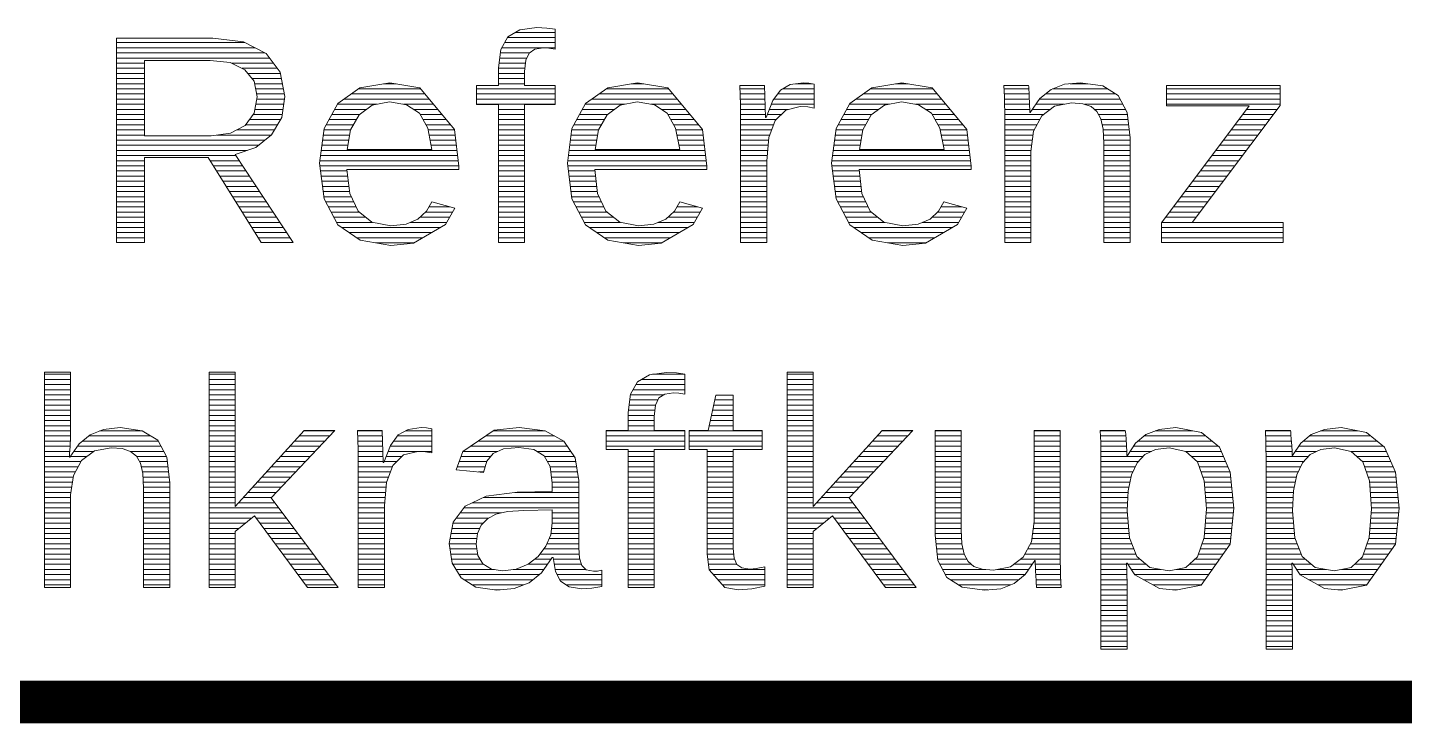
# Model space of a CAD drawing. Header units: millimetres. Extents: x 20 to 410, y 10 to 287.
# Drawn here: x 273.83 to 289.92, y 36.75 to 44.88 of the extents above; entities that cross this region are included whole.
import ezdxf

# ---------------------------------------------------------------- set-up
doc = ezdxf.new("R2010")
doc.units = ezdxf.units.MM
doc.layers.add('KANTEN', color=7, linetype='Continuous', lineweight=50)
doc.layers.add('TEXT', color=7, linetype='Continuous', lineweight=13)

msp = doc.modelspace()

# ---------------------------------------------------------------- linework, layer by layer
at = {"layer": 'KANTEN', "lineweight": 50, "const_width": 0.5}
msp.add_lwpolyline([(229.97, 37), (410, 37)], dxfattribs=at)
at = {"layer": 'TEXT', "lineweight": 13}
for p, q in [((279.437, 44.766), (279.993, 44.766)), ((279.531, 44.826), (279.993, 44.826)), ((274.87, 44.706), (276.367, 44.706)), ((274.87, 44.646), (276.484, 44.646)), ((274.87, 44.586), (276.602, 44.586)), ((279.353, 44.586), (279.691, 44.586)), ((279.369, 44.646), (279.993, 44.646)), ((279.403, 44.706), (279.993, 44.706)), ((274.87, 44.526), (276.657, 44.526)), ((274.87, 44.466), (275.194, 44.466)), ((274.87, 44.406), (275.194, 44.406)), ((276.21, 44.466), (276.703, 44.466)), ((276.336, 44.406), (276.748, 44.406)), ((279.331, 44.406), (279.639, 44.406)), ((279.337, 44.466), (279.645, 44.466)), ((279.345, 44.526), (279.66, 44.526)), ((274.87, 44.346), (275.194, 44.346)), ((274.87, 44.286), (275.194, 44.286)), ((276.404, 44.346), (276.785, 44.346)), ((276.452, 44.286), (276.796, 44.286)), ((279.331, 44.346), (279.635, 44.346)), ((279.331, 44.286), (279.635, 44.286)), ((274.87, 44.226), (275.194, 44.226)), ((274.87, 44.166), (275.194, 44.166)), ((274.87, 44.106), (275.194, 44.106)), ((276.481, 44.226), (276.808, 44.226)), ((276.493, 44.166), (276.819, 44.166)), ((276.505, 44.106), (276.831, 44.106)), ((277.609, 44.106), (278.474, 44.106)), ((277.694, 44.166), (278.424, 44.166)), ((277.987, 44.226), (278.134, 44.226)), ((279.073, 44.166), (279.993, 44.166)), ((279.073, 44.106), (279.993, 44.106)), ((279.331, 44.226), (279.635, 44.226)), ((280.504, 44.106), (281.369, 44.106)), ((280.589, 44.166), (281.32, 44.166)), ((280.883, 44.226), (281.03, 44.226)), ((282.151, 44.166), (282.439, 44.166)), ((282.153, 44.106), (282.442, 44.106)), ((282.593, 44.106), (283.018, 44.106)), ((282.651, 44.166), (283.018, 44.166)), ((282.804, 44.226), (282.997, 44.226)), ((283.591, 44.106), (284.456, 44.106)), ((283.676, 44.166), (284.407, 44.166)), ((283.97, 44.226), (284.117, 44.226)), ((285.239, 44.166), (285.528, 44.166)), ((285.242, 44.106), (285.531, 44.106)), ((285.721, 44.106), (286.544, 44.106)), ((285.804, 44.166), (286.448, 44.166)), ((286.01, 44.226), (286.218, 44.226)), ((287.135, 44.166), (288.465, 44.166)), ((287.135, 44.106), (288.465, 44.106)), ((274.87, 44.046), (275.194, 44.046)), ((274.87, 43.986), (275.194, 43.986)), ((274.87, 43.926), (275.194, 43.926)), ((276.484, 43.926), (276.813, 43.926)), ((276.495, 43.986), (276.822, 43.986)), ((276.506, 44.046), (276.832, 44.046)), ((277.415, 43.926), (277.788, 43.926)), ((277.447, 43.986), (277.911, 43.986)), ((277.524, 44.046), (278.524, 44.046)), ((278.22, 43.986), (278.573, 43.986)), ((278.338, 43.926), (278.623, 43.926)), ((279.073, 44.046), (279.993, 44.046)), ((279.073, 43.986), (279.993, 43.986)), ((279.331, 43.926), (279.635, 43.926)), ((280.31, 43.926), (280.684, 43.926)), ((280.343, 43.986), (280.807, 43.986)), ((280.419, 44.046), (281.419, 44.046)), ((281.115, 43.986), (281.469, 43.986)), ((281.234, 43.926), (281.519, 43.926)), ((282.155, 44.046), (282.444, 44.046)), ((282.157, 43.986), (282.447, 43.986)), ((282.158, 43.926), (282.449, 43.926)), ((282.496, 43.926), (282.721, 43.926)), ((282.52, 43.986), (283.018, 43.986)), ((282.549, 44.046), (283.018, 44.046)), ((283.397, 43.926), (283.771, 43.926)), ((283.43, 43.986), (283.894, 43.986)), ((283.506, 44.046), (284.506, 44.046)), ((284.202, 43.986), (284.556, 43.986)), ((284.321, 43.926), (284.606, 43.926)), ((285.245, 44.046), (285.533, 44.046)), ((285.245, 43.986), (285.536, 43.986)), ((285.246, 43.926), (285.537, 43.926)), ((285.568, 43.926), (285.777, 43.926)), ((285.61, 43.986), (285.939, 43.986)), ((285.652, 44.046), (286.594, 44.046)), ((286.176, 43.986), (286.626, 43.986)), ((286.293, 43.926), (286.657, 43.926)), ((287.135, 44.046), (288.465, 44.046)), ((287.135, 43.986), (288.465, 43.986)), ((288.071, 43.926), (288.43, 43.926)), ((274.87, 43.866), (275.194, 43.866)), ((274.87, 43.806), (275.194, 43.806)), ((276.421, 43.806), (276.784, 43.806)), ((276.465, 43.866), (276.803, 43.866)), ((277.35, 43.806), (277.671, 43.806)), ((277.383, 43.866), (277.706, 43.866)), ((278.415, 43.866), (278.673, 43.866)), ((278.449, 43.806), (278.723, 43.806)), ((279.331, 43.866), (279.635, 43.866)), ((279.331, 43.806), (279.635, 43.806)), ((280.246, 43.806), (280.566, 43.806)), ((280.278, 43.866), (280.602, 43.866)), ((281.31, 43.866), (281.569, 43.866)), ((281.344, 43.806), (281.618, 43.806)), ((282.159, 43.866), (282.45, 43.866)), ((282.159, 43.806), (282.576, 43.806)), ((282.472, 43.866), (282.636, 43.866)), ((283.333, 43.806), (283.653, 43.806)), ((283.365, 43.866), (283.689, 43.866)), ((284.397, 43.866), (284.656, 43.866)), ((284.431, 43.806), (284.705, 43.806)), ((285.246, 43.866), (285.698, 43.866)), ((285.247, 43.806), (285.654, 43.806)), ((286.341, 43.866), (286.679, 43.866)), ((286.371, 43.806), (286.687, 43.806)), ((287.981, 43.806), (288.34, 43.806)), ((288.026, 43.866), (288.385, 43.866)), ((274.87, 43.746), (275.194, 43.746)), ((274.87, 43.686), (275.194, 43.686)), ((274.87, 43.626), (275.194, 43.626)), ((276.036, 43.626), (276.679, 43.626)), ((276.274, 43.686), (276.715, 43.686)), ((276.377, 43.746), (276.749, 43.746)), ((277.283, 43.626), (277.593, 43.626)), ((277.291, 43.686), (277.604, 43.686)), ((277.318, 43.746), (277.637, 43.746)), ((278.483, 43.746), (278.773, 43.746)), ((278.509, 43.686), (278.819, 43.686)), ((278.521, 43.626), (278.826, 43.626)), ((279.331, 43.746), (279.635, 43.746)), ((279.331, 43.686), (279.635, 43.686)), ((279.331, 43.626), (279.635, 43.626)), ((280.179, 43.626), (280.489, 43.626)), ((280.187, 43.686), (280.499, 43.686)), ((280.213, 43.746), (280.532, 43.746)), ((281.378, 43.746), (281.668, 43.746)), ((281.404, 43.686), (281.715, 43.686)), ((281.416, 43.626), (281.722, 43.626)), ((282.16, 43.746), (282.546, 43.746)), ((282.16, 43.686), (282.524, 43.686)), ((282.16, 43.626), (282.501, 43.626)), ((283.266, 43.626), (283.576, 43.626)), ((283.274, 43.686), (283.586, 43.686)), ((283.3, 43.746), (283.619, 43.746)), ((284.465, 43.746), (284.755, 43.746)), ((284.491, 43.686), (284.802, 43.686)), ((284.503, 43.626), (284.809, 43.626)), ((285.247, 43.746), (285.623, 43.746)), ((285.247, 43.686), (285.591, 43.686)), ((285.247, 43.626), (285.577, 43.626)), ((286.384, 43.746), (286.694, 43.746)), ((286.396, 43.686), (286.701, 43.686)), ((286.399, 43.626), (286.708, 43.626)), ((287.846, 43.626), (288.204, 43.626)), ((287.891, 43.686), (288.249, 43.686)), ((287.936, 43.746), (288.294, 43.746)), ((274.87, 43.566), (276.604, 43.566)), ((274.87, 43.506), (276.529, 43.506)), ((274.87, 43.446), (276.394, 43.446)), ((277.26, 43.446), (278.848, 43.446)), ((277.267, 43.506), (277.573, 43.506)), ((277.275, 43.566), (277.583, 43.566)), ((278.533, 43.566), (278.834, 43.566)), ((278.544, 43.506), (278.841, 43.506)), ((279.331, 43.566), (279.635, 43.566)), ((279.331, 43.506), (279.635, 43.506)), ((279.331, 43.446), (279.635, 43.446)), ((280.155, 43.446), (281.743, 43.446)), ((280.163, 43.506), (280.468, 43.506)), ((280.171, 43.566), (280.478, 43.566)), ((281.428, 43.566), (281.729, 43.566)), ((281.44, 43.506), (281.736, 43.506)), ((282.16, 43.566), (282.487, 43.566)), ((282.16, 43.506), (282.481, 43.506)), ((282.16, 43.446), (282.476, 43.446)), ((283.242, 43.446), (284.83, 43.446)), ((283.25, 43.506), (283.555, 43.506)), ((283.258, 43.566), (283.565, 43.566)), ((284.515, 43.566), (284.816, 43.566)), ((284.527, 43.506), (284.823, 43.506)), ((285.247, 43.566), (285.569, 43.566)), ((285.247, 43.506), (285.561, 43.506)), ((285.247, 43.446), (285.553, 43.446)), ((286.403, 43.566), (286.712, 43.566)), ((286.405, 43.506), (286.712, 43.506)), ((286.405, 43.446), (286.712, 43.446)), ((287.711, 43.446), (288.069, 43.446)), ((287.756, 43.506), (288.114, 43.506)), ((287.801, 43.566), (288.159, 43.566)), ((274.87, 43.386), (276.262, 43.386)), ((274.87, 43.326), (275.194, 43.326)), ((275.961, 43.326), (276.302, 43.326)), ((277.244, 43.326), (278.862, 43.326)), ((277.252, 43.386), (278.855, 43.386)), ((279.331, 43.386), (279.635, 43.386)), ((279.331, 43.326), (279.635, 43.326)), ((280.139, 43.326), (281.757, 43.326)), ((280.147, 43.386), (281.75, 43.386)), ((282.16, 43.386), (282.47, 43.386)), ((282.16, 43.326), (282.465, 43.326)), ((283.226, 43.326), (284.845, 43.326)), ((283.234, 43.386), (284.837, 43.386)), ((285.247, 43.386), (285.552, 43.386)), ((285.247, 43.326), (285.552, 43.326)), ((286.405, 43.386), (286.712, 43.386)), ((286.405, 43.326), (286.712, 43.326)), ((287.621, 43.326), (287.979, 43.326)), ((287.666, 43.386), (288.024, 43.386)), ((274.87, 43.266), (275.194, 43.266)), ((274.87, 43.206), (275.194, 43.206)), ((274.87, 43.146), (275.194, 43.146)), ((275.998, 43.266), (276.341, 43.266)), ((276.036, 43.206), (276.381, 43.206)), ((276.073, 43.146), (276.42, 43.146)), ((277.244, 43.266), (278.869, 43.266)), ((277.252, 43.206), (277.563, 43.206)), ((277.26, 43.146), (277.57, 43.146)), ((279.331, 43.266), (279.635, 43.266)), ((279.331, 43.206), (279.635, 43.206)), ((279.331, 43.146), (279.635, 43.146)), ((280.14, 43.266), (281.765, 43.266)), ((280.147, 43.206), (280.458, 43.206)), ((280.155, 43.146), (280.465, 43.146)), ((282.16, 43.266), (282.465, 43.266)), ((282.16, 43.206), (282.465, 43.206)), ((282.16, 43.146), (282.465, 43.146)), ((283.227, 43.266), (284.852, 43.266)), ((283.235, 43.206), (283.545, 43.206)), ((283.242, 43.146), (283.552, 43.146)), ((285.247, 43.266), (285.552, 43.266)), ((285.247, 43.206), (285.552, 43.206)), ((285.247, 43.146), (285.552, 43.146)), ((286.405, 43.266), (286.712, 43.266)), ((286.405, 43.206), (286.712, 43.206)), ((286.405, 43.146), (286.712, 43.146)), ((287.485, 43.146), (287.843, 43.146)), ((287.53, 43.206), (287.888, 43.206)), ((287.576, 43.266), (287.934, 43.266)), ((274.87, 43.086), (275.194, 43.086)), ((274.87, 43.026), (275.194, 43.026)), ((274.87, 42.966), (275.194, 42.966)), ((276.111, 43.086), (276.46, 43.086)), ((276.148, 43.026), (276.499, 43.026)), ((276.186, 42.966), (276.539, 42.966)), ((277.267, 43.086), (277.577, 43.086)), ((277.275, 43.026), (277.584, 43.026)), ((277.282, 42.966), (277.591, 42.966)), ((279.331, 43.086), (279.635, 43.086)), ((279.331, 43.026), (279.635, 43.026)), ((279.331, 42.966), (279.635, 42.966)), ((280.163, 43.086), (280.472, 43.086)), ((280.17, 43.026), (280.479, 43.026)), ((280.178, 42.966), (280.486, 42.966)), ((282.16, 43.086), (282.465, 43.086)), ((282.16, 43.026), (282.465, 43.026)), ((282.16, 42.966), (282.465, 42.966)), ((283.25, 43.086), (283.559, 43.086)), ((283.257, 43.026), (283.566, 43.026)), ((283.265, 42.966), (283.573, 42.966)), ((285.247, 43.086), (285.552, 43.086)), ((285.247, 43.026), (285.552, 43.026)), ((285.247, 42.966), (285.552, 42.966)), ((286.405, 43.086), (286.712, 43.086)), ((286.405, 43.026), (286.712, 43.026)), ((286.405, 42.966), (286.712, 42.966)), ((287.35, 42.966), (287.708, 42.966)), ((287.395, 43.026), (287.753, 43.026)), ((287.44, 43.086), (287.798, 43.086)), ((274.87, 42.906), (275.194, 42.906)), ((274.87, 42.846), (275.194, 42.846)), ((276.223, 42.906), (276.578, 42.906)), ((276.261, 42.846), (276.618, 42.846)), ((277.29, 42.906), (277.611, 42.906)), ((277.311, 42.846), (277.639, 42.846)), ((278.552, 42.846), (278.554, 42.846)), ((279.331, 42.906), (279.635, 42.906)), ((279.331, 42.846), (279.635, 42.846)), ((280.186, 42.906), (280.507, 42.906)), ((280.207, 42.846), (280.535, 42.846)), ((281.448, 42.846), (281.45, 42.846)), ((282.16, 42.906), (282.465, 42.906)), ((282.16, 42.846), (282.465, 42.846)), ((283.273, 42.906), (283.594, 42.906)), ((283.294, 42.846), (283.622, 42.846)), ((284.535, 42.846), (284.537, 42.846)), ((285.247, 42.906), (285.552, 42.906)), ((285.247, 42.846), (285.552, 42.846)), ((286.405, 42.906), (286.712, 42.906)), ((286.405, 42.846), (286.712, 42.846)), ((287.26, 42.846), (287.618, 42.846)), ((287.305, 42.906), (287.663, 42.906)), ((274.87, 42.786), (275.194, 42.786)), ((274.87, 42.726), (275.194, 42.726)), ((274.87, 42.666), (275.194, 42.666)), ((276.298, 42.786), (276.657, 42.786)), ((276.336, 42.726), (276.697, 42.726)), ((276.374, 42.666), (276.736, 42.666)), ((277.343, 42.786), (277.668, 42.786)), ((277.375, 42.726), (277.704, 42.726)), ((277.407, 42.666), (277.779, 42.666)), ((278.414, 42.666), (278.76, 42.666)), ((278.481, 42.726), (278.795, 42.726)), ((278.519, 42.786), (278.766, 42.786)), ((279.331, 42.786), (279.635, 42.786)), ((279.331, 42.726), (279.635, 42.726)), ((279.331, 42.666), (279.635, 42.666)), ((280.239, 42.786), (280.563, 42.786)), ((280.27, 42.726), (280.599, 42.726)), ((280.302, 42.666), (280.674, 42.666)), ((281.31, 42.666), (281.656, 42.666)), ((281.376, 42.726), (281.69, 42.726)), ((281.415, 42.786), (281.661, 42.786)), ((282.16, 42.786), (282.465, 42.786)), ((282.16, 42.726), (282.465, 42.726)), ((282.16, 42.666), (282.465, 42.666)), ((283.326, 42.786), (283.65, 42.786)), ((283.357, 42.726), (283.686, 42.726)), ((283.389, 42.666), (283.761, 42.666)), ((284.397, 42.666), (284.743, 42.666)), ((284.463, 42.726), (284.777, 42.726)), ((284.502, 42.786), (284.748, 42.786)), ((285.247, 42.786), (285.552, 42.786)), ((285.247, 42.726), (285.552, 42.726)), ((285.247, 42.666), (285.552, 42.666)), ((286.405, 42.786), (286.712, 42.786)), ((286.405, 42.726), (286.712, 42.726)), ((286.405, 42.666), (286.712, 42.666)), ((287.125, 42.666), (287.482, 42.666)), ((287.17, 42.726), (287.528, 42.726)), ((287.215, 42.786), (287.573, 42.786)), ((274.87, 42.606), (275.194, 42.606)), ((274.87, 42.546), (275.194, 42.546)), ((274.87, 42.486), (275.194, 42.486)), ((276.411, 42.606), (276.776, 42.606)), ((276.449, 42.546), (276.816, 42.546)), ((276.486, 42.486), (276.855, 42.486)), ((277.438, 42.606), (277.861, 42.606)), ((277.499, 42.546), (278.652, 42.546)), ((277.586, 42.486), (278.549, 42.486)), ((278.3, 42.606), (278.726, 42.606)), ((279.331, 42.606), (279.635, 42.606)), ((279.331, 42.546), (279.635, 42.546)), ((279.331, 42.486), (279.635, 42.486)), ((280.334, 42.606), (280.757, 42.606)), ((280.395, 42.546), (281.548, 42.546)), ((280.481, 42.486), (281.445, 42.486)), ((281.196, 42.606), (281.622, 42.606)), ((282.16, 42.606), (282.465, 42.606)), ((282.16, 42.546), (282.465, 42.546)), ((282.16, 42.486), (282.465, 42.486)), ((283.421, 42.606), (283.844, 42.606)), ((283.482, 42.546), (284.635, 42.546)), ((283.568, 42.486), (284.532, 42.486)), ((284.283, 42.606), (284.709, 42.606)), ((285.247, 42.606), (285.552, 42.606)), ((285.247, 42.546), (285.552, 42.546)), ((285.247, 42.486), (285.552, 42.486)), ((286.405, 42.606), (286.712, 42.606)), ((286.405, 42.546), (286.712, 42.546)), ((286.405, 42.486), (286.712, 42.486)), ((287.077, 42.546), (288.5, 42.546)), ((287.077, 42.486), (288.5, 42.486)), ((287.08, 42.606), (287.437, 42.606)), ((274.87, 42.426), (275.194, 42.426)), ((276.524, 42.426), (276.895, 42.426)), ((277.672, 42.426), (278.446, 42.426)), ((277.895, 42.366), (278.343, 42.366)), ((279.331, 42.426), (279.635, 42.426)), ((280.567, 42.426), (281.341, 42.426)), ((280.791, 42.366), (281.238, 42.366)), ((282.16, 42.426), (282.465, 42.426)), ((283.654, 42.426), (284.428, 42.426)), ((283.878, 42.366), (284.325, 42.366)), ((285.247, 42.426), (285.552, 42.426)), ((286.405, 42.426), (286.712, 42.426)), ((287.077, 42.426), (288.5, 42.426)), ((274.026, 40.83), (274.331, 40.83)), ((274.026, 40.77), (274.331, 40.77)), ((274.026, 40.71), (274.331, 40.71)), ((275.95, 40.83), (276.256, 40.83)), ((275.95, 40.77), (276.256, 40.77)), ((275.95, 40.71), (276.256, 40.71)), ((280.938, 40.71), (281.51, 40.71)), ((281.003, 40.77), (281.51, 40.77)), ((281.129, 40.83), (281.51, 40.83)), ((282.703, 40.83), (283.008, 40.83)), ((282.703, 40.77), (283.008, 40.77)), ((282.703, 40.71), (283.008, 40.71)), ((274.026, 40.65), (274.331, 40.65)), ((274.026, 40.59), (274.331, 40.59)), ((275.95, 40.65), (276.256, 40.65)), ((275.95, 40.59), (276.256, 40.59)), ((280.873, 40.59), (281.259, 40.59)), ((280.904, 40.65), (281.51, 40.65)), ((282.703, 40.65), (283.008, 40.65)), ((282.703, 40.59), (283.008, 40.59)), ((274.026, 40.53), (274.331, 40.53)), ((274.026, 40.47), (274.331, 40.47)), ((274.026, 40.41), (274.331, 40.41)), ((275.95, 40.53), (276.256, 40.53)), ((275.95, 40.47), (276.256, 40.47)), ((275.95, 40.41), (276.256, 40.41)), ((280.85, 40.41), (281.159, 40.41)), ((280.858, 40.47), (281.164, 40.47)), ((280.865, 40.53), (281.192, 40.53)), ((281.832, 40.41), (282.074, 40.41)), ((281.845, 40.47), (282.074, 40.47)), ((281.858, 40.53), (282.074, 40.53)), ((282.703, 40.53), (283.008, 40.53)), ((282.703, 40.47), (283.008, 40.47)), ((282.703, 40.41), (283.008, 40.41)), ((274.026, 40.35), (274.331, 40.35)), ((274.026, 40.29), (274.331, 40.29)), ((274.026, 40.23), (274.331, 40.23)), ((275.95, 40.35), (276.256, 40.35)), ((275.95, 40.29), (276.256, 40.29)), ((275.95, 40.23), (276.256, 40.23)), ((280.847, 40.35), (281.153, 40.35)), ((280.847, 40.29), (281.151, 40.29)), ((280.847, 40.23), (281.151, 40.23)), ((281.792, 40.23), (282.074, 40.23)), ((281.806, 40.29), (282.074, 40.29)), ((281.819, 40.35), (282.074, 40.35)), ((282.703, 40.35), (283.008, 40.35)), ((282.703, 40.29), (283.008, 40.29)), ((282.703, 40.23), (283.008, 40.23)), ((274.026, 40.17), (274.331, 40.17)), ((274.026, 40.11), (274.33, 40.11)), ((274.541, 40.11), (275.269, 40.11)), ((274.671, 40.17), (275.172, 40.17)), ((275.95, 40.17), (276.256, 40.17)), ((275.95, 40.11), (276.256, 40.11)), ((277.002, 40.11), (277.358, 40.11)), ((277.056, 40.17), (277.414, 40.17)), ((277.683, 40.17), (277.971, 40.17)), ((277.685, 40.11), (277.974, 40.11)), ((278.151, 40.11), (278.551, 40.11)), ((278.243, 40.17), (278.551, 40.17)), ((279.18, 40.11), (279.984, 40.11)), ((279.269, 40.17), (279.871, 40.17)), ((280.589, 40.17), (281.51, 40.17)), ((280.589, 40.11), (281.51, 40.11)), ((281.557, 40.17), (282.413, 40.17)), ((281.557, 40.11), (282.413, 40.11)), ((282.703, 40.17), (283.008, 40.17)), ((282.703, 40.11), (283.008, 40.11)), ((283.754, 40.11), (284.11, 40.11)), ((283.809, 40.17), (284.167, 40.17)), ((284.431, 40.17), (284.737, 40.17)), ((284.431, 40.11), (284.737, 40.11)), ((285.59, 40.17), (285.895, 40.17)), ((285.59, 40.11), (285.895, 40.11)), ((286.36, 40.17), (286.655, 40.17)), ((286.363, 40.11), (286.66, 40.11)), ((286.872, 40.11), (287.593, 40.11)), ((287.003, 40.17), (287.441, 40.17)), ((288.291, 40.17), (288.586, 40.17)), ((288.294, 40.11), (288.591, 40.11)), ((288.803, 40.11), (289.523, 40.11)), ((288.934, 40.17), (289.372, 40.17)), ((274.026, 40.05), (274.328, 40.05)), ((274.026, 39.99), (274.325, 39.99)), ((274.026, 39.93), (274.322, 39.93)), ((274.371, 39.93), (274.604, 39.93)), ((274.413, 39.99), (275.387, 39.99)), ((274.47, 40.05), (275.355, 40.05)), ((275.029, 39.93), (275.419, 39.93)), ((275.95, 40.05), (276.256, 40.05)), ((275.95, 39.99), (276.256, 39.99)), ((275.95, 39.93), (276.256, 39.93)), ((276.839, 39.93), (277.188, 39.93)), ((276.894, 39.99), (277.244, 39.99)), ((276.948, 40.05), (277.301, 40.05)), ((277.687, 40.05), (277.976, 40.05)), ((277.689, 39.99), (277.979, 39.99)), ((277.691, 39.93), (277.981, 39.93)), ((278.043, 39.93), (278.551, 39.93)), ((278.067, 39.99), (278.551, 39.99)), ((278.107, 40.05), (278.551, 40.05)), ((278.913, 39.93), (279.322, 39.93)), ((279.001, 39.99), (280.134, 39.99)), ((279.091, 40.05), (280.094, 40.05)), ((279.781, 39.93), (280.175, 39.93)), ((280.589, 40.05), (281.51, 40.05)), ((280.589, 39.99), (281.51, 39.99)), ((280.847, 39.93), (281.151, 39.93)), ((281.557, 40.05), (282.413, 40.05)), ((281.557, 39.99), (282.413, 39.99)), ((281.769, 39.93), (282.074, 39.93)), ((282.703, 40.05), (283.008, 40.05)), ((282.703, 39.99), (283.008, 39.99)), ((282.703, 39.93), (283.008, 39.93)), ((283.592, 39.93), (283.94, 39.93)), ((283.646, 39.99), (283.997, 39.99)), ((283.7, 40.05), (284.053, 40.05)), ((284.431, 40.05), (284.737, 40.05)), ((284.431, 39.99), (284.737, 39.99)), ((284.431, 39.93), (284.737, 39.93)), ((285.59, 40.05), (285.895, 40.05)), ((285.59, 39.99), (285.895, 39.99)), ((285.59, 39.93), (285.895, 39.93)), ((286.366, 40.05), (286.665, 40.05)), ((286.368, 39.99), (286.668, 39.99)), ((286.368, 39.93), (286.67, 39.93)), ((286.71, 39.93), (286.959, 39.93)), ((286.749, 39.99), (287.741, 39.99)), ((286.8, 40.05), (287.667, 40.05)), ((287.363, 39.93), (287.775, 39.93)), ((288.297, 40.05), (288.595, 40.05)), ((288.298, 39.99), (288.599, 39.99)), ((288.299, 39.93), (288.601, 39.93)), ((288.641, 39.93), (288.89, 39.93)), ((288.68, 39.99), (289.672, 39.99)), ((288.731, 40.05), (289.597, 40.05)), ((289.294, 39.93), (289.705, 39.93)), ((274.026, 39.87), (274.318, 39.87)), ((274.026, 39.81), (274.453, 39.81)), ((274.026, 39.75), (274.42, 39.75)), ((274.329, 39.87), (274.523, 39.87)), ((275.103, 39.87), (275.451, 39.87)), ((275.137, 39.81), (275.462, 39.81)), ((275.158, 39.75), (275.469, 39.75)), ((275.95, 39.87), (276.256, 39.87)), ((275.95, 39.81), (276.256, 39.81)), ((275.95, 39.75), (276.256, 39.75)), ((276.676, 39.75), (277.018, 39.75)), ((276.731, 39.81), (277.074, 39.81)), ((276.785, 39.87), (277.131, 39.87)), ((277.692, 39.87), (277.983, 39.87)), ((277.693, 39.81), (277.984, 39.81)), ((277.693, 39.75), (278.092, 39.75)), ((277.995, 39.81), (278.143, 39.81)), ((278.019, 39.87), (278.203, 39.87)), ((278.85, 39.75), (279.175, 39.75)), ((278.871, 39.81), (279.192, 39.81)), ((278.892, 39.87), (279.238, 39.87)), ((279.87, 39.87), (280.215, 39.87)), ((279.904, 39.81), (280.232, 39.81)), ((279.936, 39.75), (280.242, 39.75)), ((280.847, 39.87), (281.151, 39.87)), ((280.847, 39.81), (281.151, 39.81)), ((280.847, 39.75), (281.151, 39.75)), ((281.769, 39.87), (282.074, 39.87)), ((281.769, 39.81), (282.074, 39.81)), ((281.769, 39.75), (282.074, 39.75)), ((282.703, 39.87), (283.008, 39.87)), ((282.703, 39.81), (283.008, 39.81)), ((282.703, 39.75), (283.008, 39.75)), ((283.429, 39.75), (283.77, 39.75)), ((283.483, 39.81), (283.827, 39.81)), ((283.537, 39.87), (283.883, 39.87)), ((284.431, 39.87), (284.737, 39.87)), ((284.431, 39.81), (284.737, 39.81)), ((284.431, 39.75), (284.737, 39.75)), ((285.59, 39.87), (285.895, 39.87)), ((285.59, 39.81), (285.895, 39.81)), ((285.59, 39.75), (285.895, 39.75)), ((286.369, 39.87), (286.861, 39.87)), ((286.369, 39.81), (286.806, 39.81)), ((286.37, 39.75), (286.772, 39.75)), ((287.429, 39.87), (287.801, 39.87)), ((287.494, 39.81), (287.826, 39.81)), ((287.517, 39.75), (287.852, 39.75)), ((288.3, 39.87), (288.792, 39.87)), ((288.3, 39.81), (288.737, 39.81)), ((288.3, 39.75), (288.703, 39.75)), ((289.359, 39.87), (289.731, 39.87)), ((289.425, 39.81), (289.757, 39.81)), ((289.448, 39.75), (289.783, 39.75)), ((274.026, 39.69), (274.387, 39.69)), ((274.026, 39.63), (274.361, 39.63)), ((275.171, 39.69), (275.476, 39.69)), ((275.177, 39.63), (275.483, 39.63)), ((275.95, 39.69), (276.256, 39.69)), ((275.95, 39.63), (276.256, 39.63)), ((276.568, 39.63), (276.904, 39.63)), ((276.622, 39.69), (276.961, 39.69)), ((277.693, 39.69), (278.07, 39.69)), ((277.693, 39.63), (278.047, 39.63)), ((279.099, 39.69), (279.157, 39.69)), ((279.944, 39.69), (280.252, 39.69)), ((279.951, 39.63), (280.262, 39.63)), ((280.847, 39.69), (281.151, 39.69)), ((280.847, 39.63), (281.151, 39.63)), ((281.769, 39.69), (282.074, 39.69)), ((281.769, 39.63), (282.074, 39.63)), ((282.703, 39.69), (283.008, 39.69)), ((282.703, 39.63), (283.008, 39.63)), ((283.32, 39.63), (283.657, 39.63)), ((283.374, 39.69), (283.713, 39.69)), ((284.431, 39.69), (284.737, 39.69)), ((284.431, 39.63), (284.737, 39.63)), ((285.59, 39.69), (285.895, 39.69)), ((285.59, 39.63), (285.895, 39.63)), ((286.37, 39.69), (286.744, 39.69)), ((286.37, 39.63), (286.722, 39.63)), ((287.538, 39.69), (287.878, 39.69)), ((287.56, 39.63), (287.885, 39.63)), ((288.3, 39.69), (288.675, 39.69)), ((288.3, 39.63), (288.653, 39.63)), ((289.469, 39.69), (289.809, 39.69)), ((289.491, 39.63), (289.816, 39.63)), ((274.026, 39.57), (274.352, 39.57)), ((274.026, 39.51), (274.344, 39.51)), ((274.026, 39.45), (274.335, 39.45)), ((275.181, 39.57), (275.49, 39.57)), ((275.184, 39.51), (275.491, 39.51)), ((275.184, 39.45), (275.491, 39.45)), ((275.95, 39.57), (276.256, 39.57)), ((275.95, 39.51), (276.256, 39.51)), ((275.95, 39.45), (276.256, 39.45)), ((276.405, 39.45), (276.734, 39.45)), ((276.459, 39.51), (276.791, 39.51)), ((276.513, 39.57), (276.848, 39.57)), ((277.693, 39.57), (278.025, 39.57)), ((277.693, 39.51), (278.018, 39.51)), ((277.693, 39.45), (278.012, 39.45)), ((279.527, 39.45), (280.268, 39.45)), ((279.959, 39.57), (280.268, 39.57)), ((279.96, 39.51), (280.268, 39.51)), ((280.847, 39.57), (281.151, 39.57)), ((280.847, 39.51), (281.151, 39.51)), ((280.847, 39.45), (281.151, 39.45)), ((281.769, 39.57), (282.074, 39.57)), ((281.769, 39.51), (282.074, 39.51)), ((281.769, 39.45), (282.074, 39.45)), ((282.703, 39.57), (283.008, 39.57)), ((282.703, 39.51), (283.008, 39.51)), ((282.703, 39.45), (283.008, 39.45)), ((283.157, 39.45), (283.487, 39.45)), ((283.212, 39.51), (283.543, 39.51)), ((283.266, 39.57), (283.6, 39.57)), ((284.431, 39.57), (284.737, 39.57)), ((284.431, 39.51), (284.737, 39.51)), ((284.431, 39.45), (284.737, 39.45)), ((285.59, 39.57), (285.895, 39.57)), ((285.59, 39.51), (285.895, 39.51)), ((285.59, 39.45), (285.895, 39.45)), ((286.37, 39.57), (286.71, 39.57)), ((286.37, 39.51), (286.697, 39.51)), ((286.37, 39.45), (286.687, 39.45)), ((287.576, 39.57), (287.891, 39.57)), ((287.581, 39.51), (287.897, 39.51)), ((287.586, 39.45), (287.903, 39.45)), ((288.3, 39.57), (288.64, 39.57)), ((288.3, 39.51), (288.628, 39.51)), ((288.3, 39.45), (288.618, 39.45)), ((289.507, 39.57), (289.822, 39.57)), ((289.512, 39.51), (289.828, 39.51)), ((289.516, 39.45), (289.834, 39.45)), ((274.026, 39.39), (274.331, 39.39)), ((274.026, 39.33), (274.331, 39.33)), ((274.026, 39.27), (274.331, 39.27)), ((275.184, 39.39), (275.491, 39.39)), ((275.184, 39.33), (275.491, 39.33)), ((275.184, 39.27), (275.491, 39.27)), ((275.95, 39.39), (276.256, 39.39)), ((275.95, 39.33), (276.256, 39.33)), ((275.95, 39.27), (276.762, 39.27)), ((276.296, 39.33), (276.717, 39.33)), ((276.351, 39.39), (276.678, 39.39)), ((277.693, 39.39), (278.007, 39.39)), ((277.693, 39.33), (278.001, 39.33)), ((277.693, 39.27), (277.998, 39.27)), ((278.928, 39.27), (280.268, 39.27)), ((279.027, 39.33), (280.268, 39.33)), ((279.153, 39.39), (280.268, 39.39)), ((280.847, 39.39), (281.151, 39.39)), ((280.847, 39.33), (281.151, 39.33)), ((280.847, 39.27), (281.151, 39.27)), ((281.769, 39.39), (282.074, 39.39)), ((281.769, 39.33), (282.074, 39.33)), ((281.769, 39.27), (282.074, 39.27)), ((282.703, 39.39), (283.008, 39.39)), ((282.703, 39.33), (283.008, 39.33)), ((282.703, 39.27), (283.514, 39.27)), ((283.049, 39.33), (283.469, 39.33)), ((283.103, 39.39), (283.43, 39.39)), ((284.431, 39.39), (284.737, 39.39)), ((284.431, 39.33), (284.737, 39.33)), ((284.431, 39.27), (284.737, 39.27)), ((285.59, 39.39), (285.895, 39.39)), ((285.59, 39.33), (285.895, 39.33)), ((285.59, 39.27), (285.895, 39.27)), ((286.37, 39.39), (286.684, 39.39)), ((286.37, 39.33), (286.68, 39.33)), ((286.37, 39.27), (286.677, 39.27)), ((287.59, 39.39), (287.909, 39.39)), ((287.595, 39.33), (287.915, 39.33)), ((287.6, 39.27), (287.921, 39.27)), ((288.3, 39.39), (288.615, 39.39)), ((288.3, 39.33), (288.611, 39.33)), ((288.3, 39.27), (288.608, 39.27)), ((289.521, 39.39), (289.84, 39.39)), ((289.526, 39.33), (289.846, 39.33)), ((289.531, 39.27), (289.852, 39.27)), ((274.026, 39.21), (274.331, 39.21)), ((274.026, 39.15), (274.331, 39.15)), ((275.184, 39.21), (275.491, 39.21)), ((275.184, 39.15), (275.491, 39.15)), ((275.95, 39.21), (276.807, 39.21)), ((275.95, 39.15), (276.445, 39.15)), ((276.5, 39.15), (276.851, 39.15)), ((277.693, 39.21), (277.998, 39.21)), ((277.693, 39.15), (277.998, 39.15)), ((278.837, 39.15), (279.214, 39.15)), ((278.883, 39.21), (279.365, 39.21)), ((279.96, 39.21), (280.268, 39.21)), ((279.96, 39.15), (280.268, 39.15)), ((280.847, 39.21), (281.151, 39.21)), ((280.847, 39.15), (281.151, 39.15)), ((281.769, 39.21), (282.074, 39.21)), ((281.769, 39.15), (282.074, 39.15)), ((282.703, 39.21), (283.559, 39.21)), ((282.703, 39.15), (283.198, 39.15)), ((283.252, 39.15), (283.604, 39.15)), ((284.431, 39.21), (284.737, 39.21)), ((284.431, 39.15), (284.737, 39.15)), ((285.59, 39.21), (285.895, 39.21)), ((285.59, 39.15), (285.895, 39.15)), ((286.37, 39.21), (286.677, 39.21)), ((286.37, 39.15), (286.683, 39.15)), ((287.592, 39.15), (287.91, 39.15)), ((287.597, 39.21), (287.916, 39.21)), ((288.3, 39.21), (288.608, 39.21)), ((288.3, 39.15), (288.614, 39.15)), ((289.523, 39.15), (289.84, 39.15)), ((289.528, 39.21), (289.846, 39.21)), ((274.026, 39.09), (274.331, 39.09)), ((274.026, 39.03), (274.331, 39.03)), ((274.026, 38.97), (274.331, 38.97)), ((275.184, 39.09), (275.491, 39.09)), ((275.184, 39.03), (275.491, 39.03)), ((275.184, 38.97), (275.491, 38.97)), ((275.95, 39.09), (276.373, 39.09)), ((275.95, 39.03), (276.3, 39.03)), ((275.95, 38.97), (276.256, 38.97)), ((276.544, 39.09), (276.896, 39.09)), ((276.589, 39.03), (276.941, 39.03)), ((276.633, 38.97), (276.986, 38.97)), ((277.693, 39.09), (277.998, 39.09)), ((277.693, 39.03), (277.998, 39.03)), ((277.693, 38.97), (277.998, 38.97)), ((278.778, 38.97), (279.084, 38.97)), ((278.789, 39.03), (279.111, 39.03)), ((278.8, 39.09), (279.149, 39.09)), ((279.943, 38.97), (280.268, 38.97)), ((279.951, 39.03), (280.268, 39.03)), ((279.959, 39.09), (280.268, 39.09)), ((280.847, 39.09), (281.151, 39.09)), ((280.847, 39.03), (281.151, 39.03)), ((280.847, 38.97), (281.151, 38.97)), ((281.769, 39.09), (282.074, 39.09)), ((281.769, 39.03), (282.074, 39.03)), ((281.769, 38.97), (282.074, 38.97)), ((282.703, 39.09), (283.125, 39.09)), ((282.703, 39.03), (283.053, 39.03)), ((282.703, 38.97), (283.008, 38.97)), ((283.297, 39.09), (283.649, 39.09)), ((283.341, 39.03), (283.694, 39.03)), ((283.386, 38.97), (283.739, 38.97)), ((284.431, 39.09), (284.737, 39.09)), ((284.431, 39.03), (284.737, 39.03)), ((284.431, 38.97), (284.739, 38.97)), ((285.571, 38.97), (285.895, 38.97)), ((285.579, 39.03), (285.895, 39.03)), ((285.587, 39.09), (285.895, 39.09)), ((286.37, 39.09), (286.688, 39.09)), ((286.37, 39.03), (286.694, 39.03)), ((286.37, 38.97), (286.699, 38.97)), ((287.578, 38.97), (287.891, 38.97)), ((287.583, 39.03), (287.897, 39.03)), ((287.587, 39.09), (287.904, 39.09)), ((288.3, 39.09), (288.619, 39.09)), ((288.3, 39.03), (288.625, 39.03)), ((288.3, 38.97), (288.63, 38.97)), ((289.509, 38.97), (289.822, 38.97)), ((289.514, 39.03), (289.828, 39.03)), ((289.518, 39.09), (289.834, 39.09)), ((274.026, 38.91), (274.331, 38.91)), ((274.026, 38.85), (274.331, 38.85)), ((274.026, 38.79), (274.331, 38.79)), ((275.184, 38.91), (275.491, 38.91)), ((275.184, 38.85), (275.491, 38.85)), ((275.184, 38.79), (275.491, 38.79)), ((275.95, 38.91), (276.256, 38.91)), ((275.95, 38.85), (276.256, 38.85)), ((275.95, 38.79), (276.256, 38.79)), ((276.678, 38.91), (277.031, 38.91)), ((276.722, 38.85), (277.076, 38.85)), ((276.767, 38.79), (277.121, 38.79)), ((277.693, 38.91), (277.998, 38.91)), ((277.693, 38.85), (277.998, 38.85)), ((277.693, 38.79), (277.998, 38.79)), ((278.757, 38.85), (279.07, 38.85)), ((278.766, 38.79), (279.078, 38.79)), ((278.767, 38.91), (279.077, 38.91)), ((279.861, 38.79), (280.269, 38.79)), ((279.897, 38.85), (280.268, 38.85)), ((279.922, 38.91), (280.268, 38.91)), ((280.847, 38.91), (281.151, 38.91)), ((280.847, 38.85), (281.151, 38.85)), ((280.847, 38.79), (281.151, 38.79)), ((281.769, 38.91), (282.074, 38.91)), ((281.769, 38.85), (282.074, 38.85)), ((281.769, 38.79), (282.074, 38.79)), ((282.703, 38.91), (283.008, 38.91)), ((282.703, 38.85), (283.008, 38.85)), ((282.703, 38.79), (283.008, 38.79)), ((283.43, 38.91), (283.783, 38.91)), ((283.475, 38.85), (283.828, 38.85)), ((283.519, 38.79), (283.873, 38.79)), ((284.436, 38.91), (284.743, 38.91)), ((284.443, 38.85), (284.746, 38.85)), ((284.45, 38.79), (284.76, 38.79)), ((285.514, 38.79), (285.895, 38.79)), ((285.546, 38.85), (285.895, 38.85)), ((285.563, 38.91), (285.895, 38.91)), ((286.37, 38.91), (286.708, 38.91)), ((286.37, 38.85), (286.732, 38.85)), ((286.37, 38.79), (286.756, 38.79)), ((287.528, 38.79), (287.84, 38.79)), ((287.549, 38.85), (287.879, 38.85)), ((287.57, 38.91), (287.885, 38.91)), ((288.3, 38.91), (288.639, 38.91)), ((288.3, 38.85), (288.663, 38.85)), ((288.3, 38.79), (288.687, 38.79)), ((289.459, 38.79), (289.77, 38.79)), ((289.48, 38.85), (289.81, 38.85)), ((289.501, 38.91), (289.816, 38.91)), ((274.026, 38.73), (274.331, 38.73)), ((274.026, 38.67), (274.331, 38.67)), ((274.026, 38.61), (274.331, 38.61)), ((275.184, 38.73), (275.491, 38.73)), ((275.184, 38.67), (275.491, 38.67)), ((275.184, 38.61), (275.491, 38.61)), ((275.95, 38.73), (276.256, 38.73)), ((275.95, 38.67), (276.256, 38.67)), ((275.95, 38.61), (276.256, 38.61)), ((276.811, 38.73), (277.166, 38.73)), ((276.856, 38.67), (277.211, 38.67)), ((276.9, 38.61), (277.256, 38.61)), ((277.693, 38.73), (277.998, 38.73)), ((277.693, 38.67), (277.998, 38.67)), ((277.693, 38.61), (277.998, 38.61)), ((278.775, 38.73), (279.088, 38.73)), ((278.784, 38.67), (279.117, 38.67)), ((278.8, 38.61), (279.161, 38.61)), ((279.674, 38.61), (279.903, 38.61)), ((279.754, 38.67), (279.945, 38.67)), ((279.816, 38.73), (280.274, 38.73)), ((279.973, 38.67), (280.281, 38.67)), ((279.983, 38.61), (280.3, 38.61)), ((280.847, 38.73), (281.151, 38.73)), ((280.847, 38.67), (281.151, 38.67)), ((280.847, 38.61), (281.151, 38.61)), ((281.769, 38.73), (282.08, 38.73)), ((281.776, 38.67), (282.09, 38.67)), ((281.784, 38.61), (282.116, 38.61)), ((282.703, 38.73), (283.008, 38.73)), ((282.703, 38.67), (283.008, 38.67)), ((282.703, 38.61), (283.008, 38.61)), ((283.564, 38.73), (283.918, 38.73)), ((283.608, 38.67), (283.963, 38.67)), ((283.652, 38.61), (284.008, 38.61)), ((284.457, 38.73), (284.773, 38.73)), ((284.464, 38.67), (284.805, 38.67)), ((284.489, 38.61), (284.859, 38.61)), ((285.352, 38.61), (285.568, 38.61)), ((285.432, 38.67), (285.896, 38.67)), ((285.482, 38.73), (285.895, 38.73)), ((285.605, 38.61), (285.897, 38.61)), ((286.37, 38.73), (286.779, 38.73)), ((286.37, 38.67), (286.829, 38.67)), ((286.37, 38.61), (286.669, 38.61)), ((286.687, 38.61), (286.9, 38.61)), ((287.4, 38.61), (287.713, 38.61)), ((287.465, 38.67), (287.755, 38.67)), ((287.507, 38.73), (287.797, 38.73)), ((288.3, 38.73), (288.71, 38.73)), ((288.3, 38.67), (288.76, 38.67)), ((288.3, 38.61), (288.6, 38.61)), ((288.617, 38.61), (288.831, 38.61)), ((289.331, 38.61), (289.644, 38.61)), ((289.396, 38.67), (289.686, 38.67)), ((289.438, 38.73), (289.728, 38.73)), ((274.026, 38.55), (274.331, 38.55)), ((274.026, 38.49), (274.331, 38.49)), ((275.184, 38.55), (275.491, 38.55)), ((275.184, 38.49), (275.491, 38.49)), ((275.95, 38.55), (276.256, 38.55)), ((275.95, 38.49), (276.256, 38.49)), ((276.945, 38.55), (277.301, 38.55)), ((276.989, 38.49), (277.345, 38.49)), ((277.693, 38.55), (277.998, 38.55)), ((277.693, 38.49), (277.998, 38.49)), ((278.836, 38.55), (279.284, 38.55)), ((278.872, 38.49), (279.806, 38.49)), ((279.502, 38.55), (279.86, 38.55)), ((279.993, 38.55), (280.352, 38.55)), ((280.016, 38.49), (280.539, 38.49)), ((280.847, 38.55), (281.151, 38.55)), ((280.847, 38.49), (281.151, 38.49)), ((281.791, 38.55), (282.443, 38.55)), ((281.842, 38.49), (282.443, 38.49)), ((282.703, 38.55), (283.008, 38.55)), ((282.703, 38.49), (283.008, 38.49)), ((283.697, 38.55), (284.053, 38.55)), ((283.741, 38.49), (284.098, 38.49)), ((284.521, 38.55), (285.022, 38.55)), ((284.552, 38.49), (285.483, 38.49)), ((285.155, 38.55), (285.526, 38.55)), ((285.606, 38.55), (285.897, 38.55)), ((285.609, 38.49), (285.898, 38.49)), ((286.37, 38.55), (286.673, 38.55)), ((286.37, 38.49), (286.674, 38.49)), ((286.725, 38.55), (287.071, 38.55)), ((286.764, 38.49), (287.629, 38.49)), ((287.25, 38.55), (287.671, 38.55)), ((288.3, 38.55), (288.604, 38.55)), ((288.3, 38.49), (288.605, 38.49)), ((288.656, 38.55), (289.002, 38.55)), ((288.695, 38.49), (289.559, 38.49)), ((289.18, 38.55), (289.602, 38.55)), ((274.026, 38.43), (274.331, 38.43)), ((274.026, 38.37), (274.331, 38.37)), ((275.184, 38.43), (275.491, 38.43)), ((275.184, 38.37), (275.491, 38.37)), ((275.95, 38.43), (276.256, 38.43)), ((275.95, 38.37), (276.256, 38.37)), ((277.033, 38.43), (277.39, 38.43)), ((277.078, 38.37), (277.435, 38.37)), ((277.693, 38.43), (277.998, 38.43)), ((277.693, 38.37), (277.998, 38.37)), ((278.93, 38.43), (279.733, 38.43)), ((279.025, 38.37), (279.626, 38.37)), ((279.286, 38.31), (279.345, 38.31)), ((280.048, 38.43), (280.539, 38.43)), ((280.121, 38.37), (280.539, 38.37)), ((280.847, 38.43), (281.151, 38.43)), ((280.847, 38.37), (281.151, 38.37)), ((281.895, 38.43), (282.443, 38.43)), ((281.948, 38.37), (282.443, 38.37)), ((282.703, 38.43), (283.008, 38.43)), ((282.703, 38.37), (283.008, 38.37)), ((283.786, 38.43), (284.143, 38.43)), ((283.83, 38.37), (284.188, 38.37)), ((284.613, 38.43), (285.41, 38.43)), ((284.709, 38.37), (285.316, 38.37)), ((284.986, 38.31), (285.047, 38.31)), ((285.612, 38.43), (285.9, 38.43)), ((285.615, 38.37), (285.904, 38.37)), ((286.37, 38.43), (286.674, 38.43)), ((286.37, 38.37), (286.675, 38.37)), ((286.37, 38.31), (286.675, 38.31)), ((286.867, 38.43), (287.586, 38.43)), ((286.974, 38.37), (287.544, 38.37)), ((287.21, 38.31), (287.264, 38.31)), ((288.3, 38.43), (288.605, 38.43)), ((288.3, 38.37), (288.606, 38.37)), ((288.3, 38.31), (288.606, 38.31)), ((288.797, 38.43), (289.517, 38.43)), ((288.905, 38.37), (289.475, 38.37)), ((289.141, 38.31), (289.195, 38.31)), ((286.37, 38.25), (286.675, 38.25)), ((286.37, 38.19), (286.675, 38.19)), ((286.37, 38.13), (286.675, 38.13)), ((288.3, 38.25), (288.606, 38.25)), ((288.3, 38.19), (288.606, 38.19)), ((288.3, 38.13), (288.606, 38.13)), ((286.37, 38.07), (286.675, 38.07)), ((286.37, 38.01), (286.675, 38.01)), ((288.3, 38.07), (288.606, 38.07)), ((288.3, 38.01), (288.606, 38.01)), ((286.37, 37.95), (286.675, 37.95)), ((286.37, 37.89), (286.675, 37.89)), ((286.37, 37.83), (286.675, 37.83)), ((288.3, 37.95), (288.606, 37.95)), ((288.3, 37.89), (288.606, 37.89)), ((288.3, 37.83), (288.606, 37.83)), ((286.37, 37.77), (286.675, 37.77)), ((286.37, 37.71), (286.675, 37.71)), ((286.37, 37.65), (286.675, 37.65)), ((288.3, 37.77), (288.606, 37.77)), ((288.3, 37.71), (288.606, 37.71)), ((288.3, 37.65), (288.606, 37.65))]:
    msp.add_line(p, q, dxfattribs=at)
for points in [[(279.331, 42.37), (279.331, 43.982), (279.073, 43.982), (279.073, 44.204), (279.331, 44.204), (279.331, 44.412), (279.358, 44.627), (279.441, 44.772), (279.58, 44.855), (279.778, 44.882), (279.895, 44.877), (279.993, 44.862), (279.993, 44.63), (279.921, 44.64), (279.858, 44.644), (279.757, 44.629), (279.688, 44.584), (279.649, 44.501), (279.635, 44.369), (279.635, 44.204), (279.993, 44.204), (279.993, 43.982), (279.635, 43.982), (279.635, 42.37), (279.331, 42.37)], [(274.87, 42.37), (274.87, 44.759), (275.994, 44.759), (276.351, 44.714), (276.617, 44.578), (276.782, 44.362), (276.836, 44.076), (276.798, 43.831), (276.681, 43.628), (276.497, 43.48), (276.253, 43.399), (276.931, 42.37), (276.559, 42.37), (275.938, 43.362), (275.194, 43.362), (275.194, 42.37), (274.87, 42.37)], [(275.962, 44.499), (275.194, 44.499), (275.194, 43.618), (275.975, 43.618), (276.202, 43.648), (276.371, 43.737), (276.476, 43.881), (276.511, 44.072), (276.476, 44.256), (276.369, 44.39), (276.197, 44.472), (275.962, 44.499)], [(277.852, 42.608), (278.072, 42.565), (278.251, 42.585), (278.39, 42.645), (278.491, 42.735), (278.553, 42.846), (278.82, 42.77), (278.712, 42.58), (278.338, 42.363), (278.072, 42.336), (277.714, 42.396), (277.453, 42.578), (277.293, 42.88), (277.24, 43.299), (277.293, 43.701), (277.453, 43.996), (277.711, 44.178), (278.06, 44.238), (278.414, 44.178), (278.819, 43.69), (278.869, 43.264), (278.869, 43.223), (277.561, 43.223), (277.593, 42.944), (277.691, 42.736), (277.852, 42.608)], [(280.586, 42.736), (280.747, 42.608), (280.968, 42.565), (281.147, 42.585), (281.286, 42.645), (281.386, 42.735), (281.448, 42.846), (281.715, 42.77), (281.607, 42.58), (281.233, 42.363), (280.968, 42.336), (280.61, 42.396), (280.348, 42.578), (280.189, 42.88), (280.136, 43.299), (280.189, 43.701), (280.348, 43.996), (280.607, 44.178), (280.956, 44.238), (281.31, 44.178), (281.714, 43.69), (281.765, 43.264), (281.765, 43.223), (280.456, 43.223), (280.489, 42.944), (280.586, 42.736)], [(282.16, 43.777), (282.157, 43.981), (282.15, 44.204), (282.438, 44.204), (282.448, 43.955), (282.451, 43.83), (282.458, 43.83), (282.536, 44.028), (282.626, 44.152), (282.74, 44.217), (282.894, 44.238), (282.955, 44.234), (283.018, 44.222), (283.018, 43.942), (282.947, 43.954), (282.855, 43.959), (282.687, 43.918), (282.565, 43.795), (282.49, 43.596), (282.465, 43.326), (282.465, 42.37), (282.16, 42.37), (282.16, 43.777)], [(283.576, 42.944), (283.674, 42.736), (283.834, 42.608), (284.055, 42.565), (284.234, 42.585), (284.373, 42.645), (284.473, 42.735), (284.535, 42.846), (284.803, 42.77), (284.694, 42.58), (284.32, 42.363), (284.055, 42.336), (283.697, 42.396), (283.435, 42.578), (283.276, 42.88), (283.223, 43.299), (283.276, 43.701), (283.435, 43.996), (283.694, 44.178), (284.043, 44.238), (284.397, 44.178), (284.801, 43.69), (284.852, 43.264), (284.852, 43.223), (283.543, 43.223), (283.576, 42.944)], [(286.405, 42.37), (286.405, 43.533), (286.396, 43.694), (286.369, 43.814), (286.323, 43.9), (286.255, 43.959), (286.159, 43.992), (286.026, 44.002), (285.829, 43.965), (285.679, 43.852), (285.583, 43.672), (285.552, 43.433), (285.552, 42.37), (285.247, 42.37), (285.247, 43.813), (285.244, 44.071), (285.237, 44.204), (285.525, 44.204), (285.526, 44.189), (285.528, 44.159), (285.53, 44.119), (285.532, 44.073), (285.535, 44.003), (285.538, 43.891), (285.544, 43.891), (285.657, 44.053), (285.787, 44.159), (285.942, 44.219), (286.13, 44.238), (286.391, 44.201), (286.572, 44.088), (286.677, 43.889), (286.712, 43.592), (286.712, 42.37), (286.405, 42.37)], [(287.077, 42.37), (287.077, 42.602), (288.103, 43.969), (287.135, 43.969), (287.135, 44.204), (288.465, 44.204), (288.465, 43.972), (287.437, 42.605), (288.5, 42.605), (288.5, 42.37), (287.077, 42.37)], [(278.258, 43.98), (278.056, 44.013), (277.857, 43.976), (277.704, 43.864), (277.604, 43.688), (277.564, 43.457), (278.554, 43.457), (278.505, 43.708), (278.407, 43.88), (278.258, 43.98)], [(281.302, 43.88), (281.153, 43.98), (280.951, 44.013), (280.752, 43.976), (280.6, 43.864), (280.5, 43.688), (280.46, 43.457), (281.45, 43.457), (281.4, 43.708), (281.302, 43.88)], [(284.487, 43.708), (284.389, 43.88), (284.24, 43.98), (284.038, 44.013), (283.839, 43.976), (283.687, 43.864), (283.587, 43.688), (283.547, 43.457), (284.537, 43.457), (284.487, 43.708)], [(274.91, 40.208), (275.169, 40.171), (275.35, 40.06), (275.456, 39.861), (275.491, 39.562), (275.491, 38.34), (275.184, 38.34), (275.184, 39.503), (275.175, 39.672), (275.148, 39.79), (275.102, 39.872), (275.032, 39.929), (274.935, 39.962), (274.806, 39.972), (274.612, 39.935), (274.461, 39.823), (274.364, 39.648), (274.331, 39.422), (274.331, 38.34), (274.026, 38.34), (274.026, 40.856), (274.331, 40.856), (274.331, 40.201), (274.33, 40.096), (274.325, 39.988), (274.32, 39.901), (274.318, 39.861), (274.323, 39.861), (274.431, 40.016), (274.559, 40.124), (274.716, 40.187), (274.91, 40.208)], [(275.95, 38.34), (275.95, 40.856), (276.256, 40.856), (276.256, 39.285), (277.061, 40.174), (277.419, 40.174), (276.674, 39.386), (277.457, 38.34), (277.1, 38.34), (276.479, 39.178), (276.256, 38.993), (276.256, 38.34), (275.95, 38.34)], [(280.847, 39.952), (280.589, 39.952), (280.589, 40.174), (280.847, 40.174), (280.847, 40.382), (280.874, 40.597), (280.957, 40.742), (281.096, 40.825), (281.294, 40.852), (281.411, 40.847), (281.51, 40.832), (281.51, 40.6), (281.437, 40.61), (281.374, 40.614), (281.273, 40.599), (281.204, 40.554), (281.165, 40.471), (281.151, 40.339), (281.151, 40.174), (281.51, 40.174), (281.51, 39.952), (281.151, 39.952), (281.151, 38.34), (280.847, 38.34), (280.847, 39.952)], [(283.008, 38.34), (282.703, 38.34), (282.703, 40.856), (283.008, 40.856), (283.008, 39.285), (283.813, 40.174), (284.171, 40.174), (283.427, 39.386), (284.21, 38.34), (283.852, 38.34), (283.232, 39.178), (283.008, 38.993), (283.008, 38.34)], [(281.975, 38.339), (281.792, 38.547), (281.769, 38.728), (281.769, 39.952), (281.557, 39.952), (281.557, 40.174), (281.78, 40.174), (281.87, 40.585), (282.074, 40.585), (282.074, 40.174), (282.413, 40.174), (282.413, 39.952), (282.074, 39.952), (282.074, 38.795), (282.084, 38.682), (282.117, 38.609), (282.176, 38.569), (282.267, 38.555), (282.342, 38.561), (282.443, 38.579), (282.443, 38.354), (282.291, 38.323), (282.135, 38.313), (281.975, 38.339)], [(277.971, 40.174), (277.981, 39.925), (277.985, 39.8), (277.992, 39.8), (278.07, 39.998), (278.159, 40.122), (278.274, 40.187), (278.427, 40.208), (278.489, 40.204), (278.551, 40.192), (278.551, 39.912), (278.48, 39.924), (278.388, 39.929), (278.221, 39.888), (278.098, 39.765), (278.023, 39.566), (277.998, 39.296), (277.998, 38.34), (277.693, 38.34), (277.693, 39.747), (277.691, 39.951), (277.683, 40.174), (277.971, 40.174)], [(278.756, 38.852), (278.803, 39.104), (278.943, 39.289), (279.188, 39.406), (279.548, 39.452), (279.96, 39.459), (279.96, 39.559), (279.936, 39.751), (279.865, 39.879), (279.743, 39.952), (279.567, 39.976), (279.39, 39.959), (279.268, 39.906), (279.194, 39.816), (279.156, 39.684), (278.838, 39.713), (278.913, 39.93), (279.281, 40.178), (279.573, 40.208), (279.876, 40.169), (280.094, 40.05), (280.225, 39.856), (280.268, 39.591), (280.268, 38.801), (280.277, 38.682), (280.304, 38.597), (280.356, 38.545), (280.44, 38.528), (280.487, 38.531), (280.539, 38.54), (280.539, 38.35), (280.423, 38.33), (280.304, 38.323), (280.158, 38.345), (280.057, 38.412), (279.997, 38.526), (279.97, 38.691), (279.96, 38.691), (279.833, 38.511), (279.688, 38.393), (279.516, 38.328), (279.311, 38.306), (279.068, 38.342), (278.895, 38.452), (278.791, 38.625), (278.756, 38.852)], [(284.773, 38.73), (284.819, 38.644), (284.886, 38.586), (284.983, 38.553), (285.115, 38.542), (285.312, 38.58), (285.462, 38.693), (285.558, 38.873), (285.59, 39.111), (285.59, 40.174), (285.895, 40.174), (285.895, 38.732), (285.898, 38.473), (285.905, 38.34), (285.617, 38.34), (285.615, 38.356), (285.614, 38.386), (285.612, 38.426), (285.609, 38.471), (285.607, 38.541), (285.603, 38.654), (285.599, 38.654), (285.485, 38.491), (285.355, 38.384), (285.2, 38.325), (285.012, 38.306), (284.75, 38.343), (284.57, 38.456), (284.465, 38.655), (284.431, 38.952), (284.431, 40.174), (284.737, 40.174), (284.737, 39.012), (284.746, 38.85), (284.773, 38.73)], [(287.246, 38.306), (287.052, 38.326), (286.767, 38.485), (286.677, 38.625), (286.668, 38.625), (286.673, 38.546), (286.675, 38.337), (286.675, 37.62), (286.37, 37.62), (286.37, 39.8), (286.367, 40.035), (286.36, 40.174), (286.654, 40.174), (286.656, 40.159), (286.659, 40.126), (286.663, 40.073), (286.667, 39.998), (286.671, 39.925), (286.672, 39.88), (286.678, 39.88), (286.773, 40.026), (286.894, 40.128), (287.049, 40.187), (287.246, 40.207), (287.543, 40.15), (287.753, 39.98), (287.879, 39.687), (287.921, 39.266), (287.879, 38.846), (287.542, 38.366), (287.246, 38.306)], [(289.472, 38.366), (289.177, 38.306), (288.983, 38.326), (288.698, 38.485), (288.608, 38.625), (288.599, 38.625), (288.604, 38.546), (288.606, 38.337), (288.606, 37.62), (288.3, 37.62), (288.3, 39.8), (288.298, 40.035), (288.291, 40.174), (288.585, 40.174), (288.587, 40.159), (288.59, 40.126), (288.594, 40.073), (288.598, 39.998), (288.602, 39.925), (288.603, 39.88), (288.609, 39.88), (288.704, 40.026), (288.825, 40.128), (288.98, 40.187), (289.177, 40.207), (289.473, 40.15), (289.684, 39.98), (289.81, 39.687), (289.852, 39.266), (289.81, 38.846), (289.472, 38.366)], [(287.363, 39.93), (287.168, 39.971), (287.007, 39.952), (286.884, 39.894), (286.794, 39.797), (286.728, 39.656), (286.688, 39.47), (286.675, 39.235), (286.704, 38.921), (286.79, 38.702), (286.942, 38.574), (287.165, 38.532), (287.361, 38.573), (287.496, 38.699), (287.575, 38.922), (287.601, 39.259), (287.575, 39.587), (287.497, 39.806), (287.363, 39.93)], [(289.428, 39.806), (289.294, 39.93), (289.099, 39.971), (288.937, 39.952), (288.815, 39.894), (288.725, 39.797), (288.659, 39.656), (288.619, 39.47), (288.606, 39.235), (288.635, 38.921), (288.721, 38.702), (288.872, 38.574), (289.096, 38.532), (289.292, 38.573), (289.427, 38.699), (289.505, 38.922), (289.531, 39.259), (289.506, 39.587), (289.428, 39.806)], [(279.885, 38.821), (279.941, 38.956), (279.96, 39.095), (279.96, 39.245), (279.626, 39.238), (279.436, 39.226), (279.299, 39.194), (279.201, 39.143), (279.129, 39.069), (279.085, 38.971), (279.07, 38.847), (279.09, 38.714), (279.15, 38.616), (279.248, 38.555), (279.38, 38.535), (279.538, 38.554), (279.678, 38.611), (279.795, 38.702), (279.885, 38.821)]]:
    msp.add_lwpolyline(points, close=True, dxfattribs=at)

doc.saveas('drawing.dxf')
